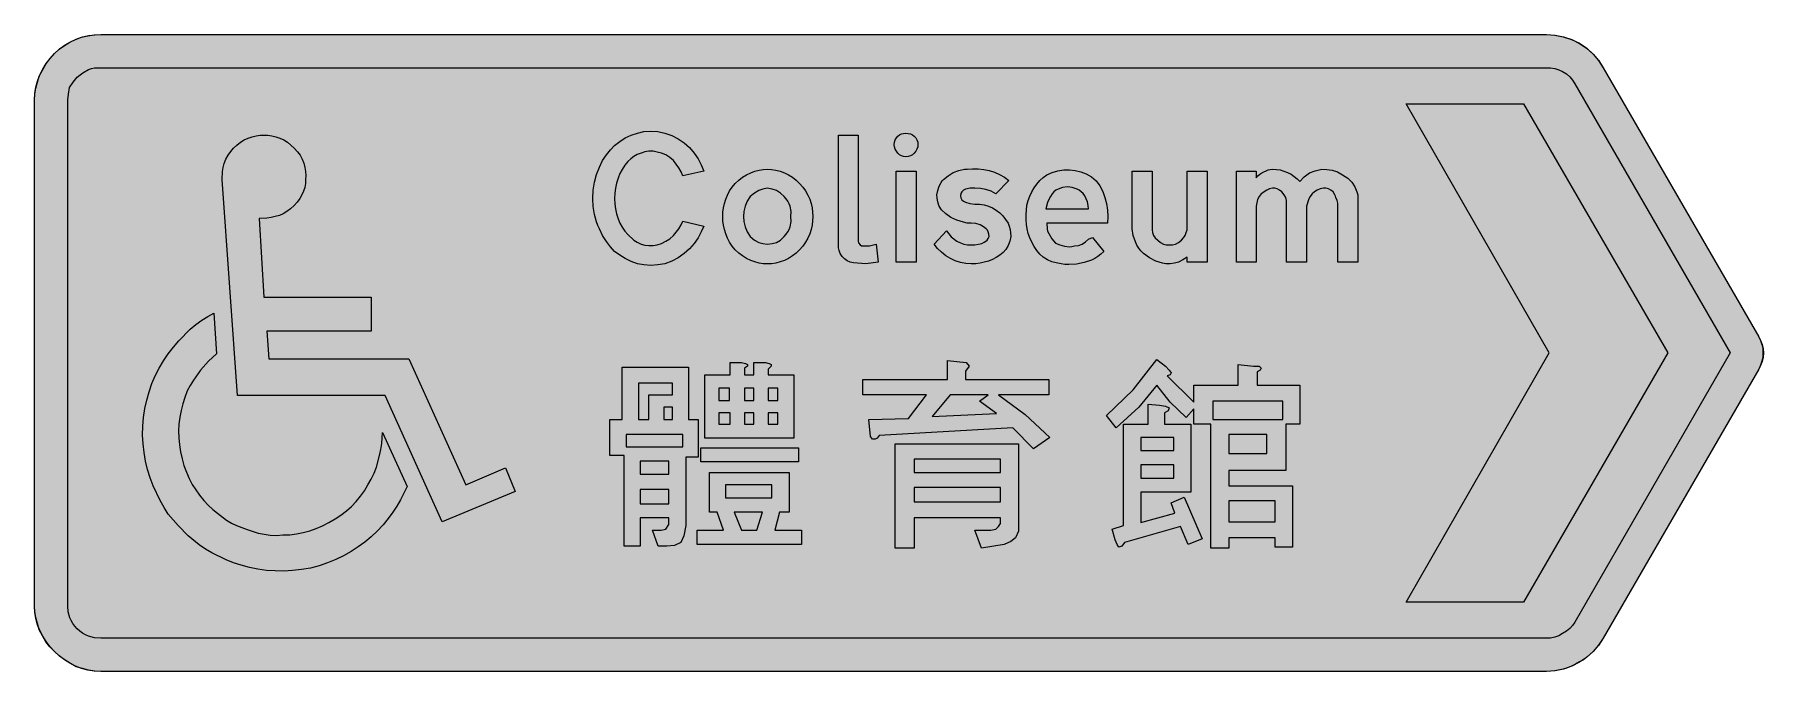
# Model space of a CAD drawing. Header units: metres. Extents: x 10 to 558, y 36 to 238.
import ezdxf

# ---------------------------------------------------------------- set-up
doc = ezdxf.new("R2010")
doc.units = ezdxf.units.M
for name, color, linetype, true_color in [('FILL_BLUE_0000FF', 7, 'Continuous', 0x0000ff), ('FILL_WHITE_FFFFFF', 7, 'Continuous', 0xffffff), ('STROKE_BLUE_0000FF', 7, 'Continuous', 0x0000ff)]:
    doc.layers.add(name, color=color, linetype=linetype, true_color=true_color)

msp = doc.modelspace()

# ---------------------------------------------------------------- hatches: boundary and pattern name
at = {"layer": 'FILL_BLUE_0000FF', "true_color": 0x0000ff}
h = msp.add_hatch(color=7, dxfattribs=at)
h.dxf.hatch_style = 1
h.paths.add_polyline_path([(497.85, 51.6), (497.11, 50.53), (496.24, 49.57), (495.19, 48.73), (493.95, 48), (492.77, 47.26), (491.51, 46.8), (490.2, 46.57), (488.85, 46.5), (31.35, 46.5), (29.33, 46.67), (27.38, 47.21), (26.43, 47.63), (25.53, 48.15), (24.66, 48.77), (23.85, 49.5), (23.12, 50.31), (22.5, 51.17), (21.98, 52.07), (21.56, 52.99), (21.02, 54.86), (20.85, 56.7), (20.85, 216.9), (21.04, 218.74), (21.45, 220.8), (22.54, 222.56), (23.85, 224.1), (24.75, 224.9), (25.65, 225.52), (27.45, 226.5), (28.35, 226.85), (29.29, 227.02), (31.35, 227.1), (488.85, 227.1), (490.2, 227.04), (491.51, 226.84), (492.77, 226.47), (493.95, 225.9), (495.19, 225.12), (496.24, 224.17), (497.11, 223.12), (497.85, 222), (547.05, 136.8), (497.85, 51.6)])
at = {"layer": 'FILL_WHITE_FFFFFF', "true_color": 0xffffff}
h = msp.add_hatch(color=7, dxfattribs=at)
h.dxf.hatch_style = 1
h.paths.add_polyline_path([(488.85, 237.6), (491.55, 237.43), (494.21, 236.92), (496.82, 236.08), (499.35, 234.9), (501.66, 233.26), (503.66, 231.45), (505.38, 229.42), (506.85, 227.1), (556.05, 141.9), (556.66, 140.72), (557.14, 139.46), (557.44, 138.15), (557.55, 136.8), (557.44, 135.45), (557.14, 134.14), (556.66, 132.88), (556.05, 131.7), (506.85, 46.5), (505.38, 44.32), (503.66, 42.3), (501.66, 40.51), (500.55, 39.72), (499.35, 39), (498.1, 38.27), (496.82, 37.65), (495.53, 37.13), (494.21, 36.71), (491.55, 36.17), (488.85, 36), (31.35, 36), (29.37, 36.11), (27.45, 36.41), (25.53, 36.89), (23.55, 37.5), (21.75, 38.46), (19.99, 39.56), (18.28, 40.83), (16.65, 42.3), (15.18, 43.76), (13.91, 45.41), (12.81, 47.24), (11.85, 49.2), (11.24, 51.17), (10.76, 53.06), (10.46, 54.9), (10.35, 56.7), (10.35, 216.9), (10.46, 218.75), (10.76, 220.65), (11.24, 222.55), (11.85, 224.4), (12.81, 226.37), (13.91, 228.22), (15.18, 229.97), (16.65, 231.6), (18.28, 233.06), (19.99, 234.3), (21.75, 235.31), (23.55, 236.1), (25.53, 236.84), (27.45, 237.3), (29.37, 237.53), (31.35, 237.6), (488.85, 237.6)])
h = msp.add_hatch(color=7, dxfattribs=at)
h.dxf.hatch_style = 1
h.paths.add_polyline_path([(527.25, 136.8), (481.65, 57.9), (444.45, 57.9), (489.75, 136.8), (444.45, 215.7), (481.65, 215.7), (527.25, 136.8)])
h = msp.add_hatch(color=7, dxfattribs=at)
h.dxf.hatch_style = 1
h.paths.add_polyline_path([(74.55, 123.3), (69.75, 191.7), (69.83, 194.25), (70, 195.5), (70.35, 196.8), (70.9, 198.14), (71.63, 199.42), (72.46, 200.6), (73.35, 201.6), (74.4, 202.64), (75.53, 203.52), (76.7, 204.25), (77.92, 204.82), (79.17, 205.26), (80.44, 205.57), (81.7, 205.74), (82.95, 205.8), (84.2, 205.74), (85.46, 205.57), (86.73, 205.26), (87.98, 204.82), (89.2, 204.25), (90.38, 203.52), (91.5, 202.64), (92.55, 201.6), (93.58, 200.53), (94.42, 199.38), (95.09, 198.15), (95.59, 196.87), (95.93, 195.57), (96.14, 194.26), (96.2, 192.96), (96.15, 191.7), (96.08, 190.46), (95.86, 189.23), (95.5, 188.02), (94.99, 186.82), (94.32, 185.66), (93.49, 184.53), (92.5, 183.44), (91.35, 182.4), (90.22, 181.56), (89.06, 180.86), (87.85, 180.33), (86.55, 180), (85.2, 179.65), (83.89, 179.47), (81.45, 179.4), (82.95, 154.5), (116.85, 154.5), (116.85, 143.7), (83.85, 143.7), (84.45, 135), (128.85, 135), (146.85, 95.1), (159.45, 100.5), (162.45, 93), (139.35, 83.4), (121.35, 123.3), (74.55, 123.3)])
h = msp.add_hatch(color=7, dxfattribs=at)
h.dxf.hatch_style = 1
h.paths.add_polyline_path([(215, 194.2), (214.27, 195.41), (212.55, 197.7), (211.37, 198.71), (210.11, 199.5), (208.8, 200.06), (207.45, 200.4), (206.1, 200.69), (204.79, 200.7), (203.53, 200.48), (202.35, 200.1), (201.1, 199.59), (200.03, 198.97), (199.06, 198.24), (198.15, 197.4), (197.19, 196.22), (196.35, 194.94), (195.63, 193.57), (195.04, 192.11), (194.57, 190.59), (194.23, 189), (194.02, 187.37), (193.95, 185.7), (194.02, 184.03), (194.23, 182.4), (194.57, 180.83), (195.04, 179.32), (195.63, 177.91), (196.35, 176.59), (197.19, 175.38), (198.15, 174.3), (200.03, 172.57), (201.1, 171.85), (202.35, 171.3), (203.53, 170.96), (204.79, 170.81), (206.1, 170.84), (207.45, 171), (208.8, 171.51), (210.11, 172.16), (211.37, 172.98), (212.55, 174), (213.44, 175), (214.27, 176.14), (215, 177.33), (215.55, 178.5), (222.15, 177), (221.36, 175.16), (220.35, 173.29), (219.11, 171.47), (217.65, 169.8), (215.97, 168.29), (214.09, 166.95), (212.04, 165.83), (209.85, 165), (207.6, 164.66), (205.39, 164.55), (203.23, 164.66), (201.15, 165), (199.18, 165.78), (197.33, 166.72), (195.58, 167.78), (193.95, 168.9), (192.61, 170.36), (191.33, 172.05), (190.15, 173.96), (189.15, 176.1), (188.63, 177.15), (188.19, 178.27), (187.54, 180.67), (187.17, 183.19), (187.05, 185.7), (187.17, 188.34), (187.54, 190.87), (188.19, 193.29), (189.15, 195.6), (190.15, 197.69), (191.33, 199.5), (192.61, 201.08), (193.95, 202.5), (195.58, 203.78), (197.33, 204.9), (199.18, 205.79), (201.15, 206.4), (203.23, 206.91), (205.39, 207.07), (207.6, 206.91), (209.85, 206.4), (212.04, 205.61), (214.09, 204.6), (215.97, 203.36), (217.65, 201.9), (219.11, 200.1), (220.35, 198.26), (221.36, 196.37), (222.15, 194.4), (215.55, 192.9), (215, 194.2)])
h = msp.add_hatch(color=7, dxfattribs=at)
h.dxf.hatch_style = 1
h.paths.add_polyline_path([(264.75, 205.8), (271.05, 205.8), (271.05, 172.2), (271.13, 171.71), (271.65, 171), (272.1, 170.74), (272.55, 170.7), (274.65, 170.7), (276.75, 171.3), (277.35, 165.6), (273.45, 165), (269.55, 165.3), (268.48, 165.59), (267.53, 166.01), (266.68, 166.61), (265.95, 167.4), (265.38, 168.3), (265.01, 169.2), (264.81, 170.1), (264.75, 171), (264.75, 205.8)])
h = msp.add_hatch(color=7, dxfattribs=at)
h.dxf.hatch_style = 1
h.paths.add_polyline_path([(289.87, 202.03), (289.64, 201.3), (289.27, 200.64), (288.79, 200.06), (288.21, 199.58), (287.55, 199.21), (286.82, 198.98), (286.05, 198.9), (285.38, 198.98), (284.73, 199.21), (284.12, 199.58), (283.57, 200.06), (283.11, 200.64), (282.76, 201.3), (282.53, 202.03), (282.45, 202.8), (282.53, 203.56), (282.76, 204.25), (283.11, 204.86), (283.57, 205.39), (284.12, 205.81), (284.73, 206.13), (285.38, 206.33), (286.05, 206.4), (286.82, 206.33), (287.55, 206.13), (288.21, 205.81), (288.79, 205.39), (289.27, 204.86), (289.64, 204.25), (289.87, 203.56), (289.95, 202.8), (289.87, 202.03)])
h = msp.add_hatch(color=7, dxfattribs=at)
h.dxf.hatch_style = 1
h.paths.add_polyline_path([(228.38, 182.74), (228.67, 184.11), (229.09, 185.47), (229.63, 186.81), (230.3, 188.1), (231.11, 189.34), (232.05, 190.5), (233.21, 191.55), (234.45, 192.47), (235.73, 193.24), (237.04, 193.87), (238.36, 194.37), (239.69, 194.72), (240.99, 194.93), (242.25, 195), (243.61, 194.93), (244.98, 194.72), (246.35, 194.37), (247.69, 193.87), (248.99, 193.24), (250.22, 192.47), (251.38, 191.55), (252.45, 190.5), (253.49, 189.34), (254.37, 188.1), (255.1, 186.81), (255.68, 185.47), (256.11, 184.11), (256.42, 182.74), (256.59, 181.36), (256.65, 180), (256.59, 178.64), (256.42, 177.26), (256.11, 175.89), (255.68, 174.52), (255.1, 173.19), (254.37, 171.9), (253.49, 170.66), (252.45, 169.5), (251.38, 168.45), (250.22, 167.53), (248.99, 166.76), (247.69, 166.12), (246.35, 165.63), (244.98, 165.28), (243.61, 165.07), (242.25, 165), (240.99, 165.07), (239.69, 165.28), (238.36, 165.63), (237.04, 166.12), (235.73, 166.76), (234.45, 167.53), (233.21, 168.45), (232.05, 169.5), (231.11, 170.66), (230.3, 171.9), (229.63, 173.19), (229.09, 174.52), (228.67, 175.89), (228.38, 177.26), (228.21, 178.64), (228.15, 180), (228.21, 181.36), (228.38, 182.74)])
h.paths.add_polyline_path([(239.55, 188.21), (238.2, 187.44), (236.85, 186.3), (235.89, 184.85), (235.24, 183.26), (234.87, 181.62), (234.75, 180), (234.87, 178.38), (235.24, 176.74), (235.89, 175.15), (236.85, 173.7), (238.2, 172.57), (239.55, 171.82), (240.9, 171.42), (242.25, 171.3), (243.77, 171.42), (245.17, 171.82), (246.47, 172.57), (247.65, 173.7), (248.27, 174.4), (248.78, 175.15), (249.18, 175.93), (249.49, 176.74), (249.8, 178.38), (249.75, 180), (249.8, 181.62), (249.49, 183.26), (249.18, 184.07), (248.78, 184.85), (248.27, 185.6), (247.65, 186.3), (246.47, 187.44), (245.17, 188.21), (243.77, 188.7), (242.25, 189), (240.9, 188.7), (239.55, 188.21)], flags=16)
h = msp.add_hatch(color=7, dxfattribs=at)
h.dxf.hatch_style = 1
h.paths.add_polyline_path([(283.05, 165.6), (283.05, 194.4), (289.35, 194.4), (289.35, 165.6), (283.05, 165.6)])
h = msp.add_hatch(color=7, dxfattribs=at)
h.dxf.hatch_style = 1
h.paths.add_polyline_path([(306.34, 184.09), (307.95, 183.9), (308.55, 183.9), (308.85, 183.9), (309.45, 183.9), (310.88, 183.69), (312.25, 183.3), (313.54, 182.74), (314.74, 182.02), (315.84, 181.17), (316.83, 180.19), (317.71, 179.09), (318.45, 177.9), (318.84, 176.95), (319.12, 175.91), (319.29, 174.82), (319.35, 173.7), (319.02, 172.19), (318.49, 170.81), (317.79, 169.61), (316.95, 168.6), (315.88, 167.76), (314.73, 167.02), (313.5, 166.41), (312.23, 165.9), (310.92, 165.51), (309.61, 165.22), (308.31, 165.06), (307.05, 165), (306.75, 165), (305.07, 165.11), (303.4, 165.44), (301.78, 165.97), (300.23, 166.69), (298.75, 167.59), (297.38, 168.67), (296.14, 169.91), (295.05, 171.3), (298.95, 175.5), (299.68, 174.48), (300.49, 173.62), (302.25, 172.2), (303.38, 171.63), (304.5, 171.26), (305.63, 171.06), (306.75, 171), (307.95, 171.04), (309.15, 171.3), (310.16, 171.49), (310.95, 171.9), (311.4, 172.18), (311.81, 172.57), (312.17, 173.08), (312.45, 173.7), (312.41, 174.45), (312.15, 175.2), (311.96, 175.65), (311.55, 176.1), (310.72, 176.76), (309.6, 177.34), (308.26, 177.75), (306.75, 177.9), (305.55, 177.94), (304.35, 178.2), (302.22, 178.81), (300.34, 179.7), (298.74, 180.82), (297.45, 182.1), (297.15, 182.4), (296.58, 183.52), (296.21, 184.65), (296.01, 185.77), (295.95, 186.9), (296.24, 188.28), (296.66, 189.64), (297.26, 190.82), (297.63, 191.31), (298.05, 191.7), (299.5, 192.93), (301.13, 193.91), (302.86, 194.61), (304.65, 195), (304.95, 195), (305.25, 195), (305.55, 195), (307.26, 195.14), (309, 195.11), (310.75, 194.92), (312.49, 194.55), (314.18, 194.02), (315.8, 193.31), (317.33, 192.44), (318.75, 191.4), (314.55, 187.2), (313.1, 187.99), (311.48, 188.55), (309.74, 188.89), (307.95, 189), (306.45, 188.96), (304.95, 188.7), (304.34, 188.37), (303.86, 187.87), (303.56, 187.27), (303.45, 186.6), (303.56, 185.93), (303.86, 185.32), (304.34, 184.83), (304.95, 184.5), (306.34, 184.09)])
h = msp.add_hatch(color=7, dxfattribs=at)
h.dxf.hatch_style = 1
h.paths.add_polyline_path([(332.29, 165.71), (330.9, 166.31), (329.55, 167.1), (328.48, 168.1), (327.53, 169.27), (326.68, 170.56), (325.95, 171.9), (325.34, 173.26), (324.87, 174.66), (324.53, 176.08), (324.3, 177.52), (324.19, 179), (324.18, 180.51), (324.45, 183.6), (324.84, 185.05), (325.35, 186.45), (325.97, 187.8), (326.7, 189.07), (327.54, 190.27), (328.5, 191.36), (329.57, 192.34), (330.75, 193.2), (332.48, 193.97), (334.26, 194.5), (336.08, 194.78), (337.91, 194.81), (339.73, 194.61), (341.51, 194.17), (343.22, 193.5), (344.85, 192.6), (346.31, 191.32), (347.51, 189.75), (348.44, 187.96), (349.05, 186), (349.61, 184.1), (349.95, 182.06), (350.06, 179.97), (349.95, 177.9), (330.75, 177.9), (330.83, 176.14), (331, 175.33), (331.35, 174.6), (332.29, 172.99), (333.45, 171.6), (334.85, 171), (336.34, 170.59), (337.88, 170.46), (338.66, 170.53), (339.45, 170.7), (340.74, 170.86), (341.92, 171.3), (342.99, 171.97), (343.95, 172.8), (345.15, 173.4), (348.75, 168.9), (347.85, 168.06), (346.91, 167.32), (345.92, 166.71), (344.85, 166.2), (342.55, 165.42), (340.16, 164.92), (337.72, 164.77), (336.49, 164.83), (335.25, 165), (333.73, 165.29), (332.29, 165.71)])
h.paths.add_polyline_path([(343.85, 183.52), (343.57, 184.61), (342.75, 186.6), (342.25, 187.27), (341.66, 187.87), (341.02, 188.37), (340.35, 188.7), (338.78, 189.21), (337.24, 189.37), (335.75, 189.21), (334.35, 188.7), (333.55, 188.37), (332.93, 187.84), (332.41, 187.14), (331.95, 186.3), (331.38, 185.4), (330.98, 184.46), (330.45, 182.4), (343.95, 182.4), (343.85, 183.52)], flags=16)
h = msp.add_hatch(color=7, dxfattribs=at)
h.dxf.hatch_style = 1
h.paths.add_polyline_path([(368.43, 165.06), (367.38, 165.22), (365.29, 165.86), (363.25, 166.9), (361.35, 168.3), (360.52, 169.13), (359.82, 170.02), (359.24, 170.98), (358.76, 171.97), (358.1, 174.04), (357.75, 176.1), (357.75, 194.4), (364.05, 194.4), (364.05, 175.8), (364.16, 174.9), (364.5, 174.04), (365.06, 173.23), (365.85, 172.5), (366.75, 171.76), (367.65, 171.3), (368.55, 171.07), (369.45, 171), (370.52, 171.07), (371.51, 171.3), (372.45, 171.76), (373.35, 172.5), (373.97, 173.23), (374.48, 174.04), (374.87, 174.9), (375.15, 175.8), (375.15, 194.4), (381.45, 194.4), (381.45, 165.6), (375.15, 165.6), (375.15, 167.1), (373.8, 166.24), (372.45, 165.6), (371.1, 165.19), (369.75, 165), (369.45, 165), (368.43, 165.06)])
h = msp.add_hatch(color=7, dxfattribs=at)
h.dxf.hatch_style = 1
h.paths.add_polyline_path([(397.05, 192.3), (397.55, 192.92), (398.14, 193.42), (398.78, 193.82), (399.45, 194.1), (400.13, 194.49), (400.8, 194.77), (401.47, 194.94), (402.15, 195), (403.39, 194.93), (404.61, 194.73), (405.8, 194.4), (406.95, 193.95), (408.04, 193.39), (409.07, 192.72), (410.01, 191.96), (410.85, 191.1), (412.24, 192.56), (413, 193.25), (413.85, 193.8), (415.69, 194.51), (417.75, 195), (419.37, 194.93), (421.05, 194.66), (422.73, 194.11), (424.35, 193.2), (425.21, 192.71), (425.98, 192.15), (427.28, 190.84), (428.23, 189.36), (428.85, 187.8), (429.15, 186.9), (429.15, 186), (429.15, 165.6), (422.85, 165.6), (422.85, 184.2), (422.66, 185.1), (422.25, 186), (422.15, 186.45), (421.91, 186.9), (421.35, 187.8), (420.63, 188.37), (419.85, 188.74), (419.07, 188.94), (418.35, 189), (417.28, 188.72), (416.33, 188.32), (415.48, 187.82), (414.75, 187.2), (414, 186.25), (413.51, 185.25), (412.95, 183.3), (412.95, 165.6), (406.65, 165.6), (406.65, 184.2), (406.61, 185.1), (406.35, 186), (405.86, 186.9), (405.15, 187.8), (404.43, 188.37), (403.65, 188.74), (402.87, 188.94), (402.15, 189), (401.25, 188.72), (400.35, 188.32), (398.55, 187.2), (397.94, 186.3), (397.46, 185.36), (397.16, 184.37), (397.05, 183.3), (397.05, 165.6), (390.75, 165.6), (390.75, 194.4), (397.05, 194.4), (397.05, 192.3)])
h = msp.add_hatch(color=7, dxfattribs=at)
h.dxf.hatch_style = 1
h.paths.add_polyline_path([(65.4, 134.17), (62.85, 131.4), (60.64, 128.21), (59.6, 126.55), (58.65, 124.8), (57.91, 122.76), (57.26, 120.69), (56.73, 118.6), (56.33, 116.47), (56.06, 114.32), (55.95, 112.14), (56.01, 109.94), (56.25, 107.7), (56.56, 105.47), (57.02, 103.27), (57.64, 101.14), (58.39, 99.07), (59.26, 97.09), (60.26, 95.21), (61.36, 93.44), (62.55, 91.8), (63.9, 90.11), (65.29, 88.61), (66.73, 87.29), (68.25, 86.1), (71.14, 83.92), (72.68, 82.98), (74.25, 82.2), (77.59, 80.89), (81.15, 79.8), (83, 79.41), (84.94, 79.16), (86.93, 79.08), (88.95, 79.2), (91.09, 79.28), (93.22, 79.53), (95.33, 79.94), (97.43, 80.51), (99.49, 81.24), (101.52, 82.11), (103.51, 83.13), (105.45, 84.3), (107.31, 85.49), (109.05, 86.82), (110.67, 88.26), (112.16, 89.81), (113.53, 91.46), (114.77, 93.2), (115.88, 95.02), (116.85, 96.9), (117.82, 98.75), (118.54, 100.65), (119.55, 104.4), (119.94, 106.24), (120.22, 108.11), (120.39, 109.93), (120.45, 111.6), (128.25, 94.5), (126.22, 90.34), (125.04, 88.3), (123.75, 86.4), (122.29, 84.38), (120.64, 82.39), (118.81, 80.45), (116.85, 78.6), (114.87, 76.96), (112.75, 75.41), (110.51, 73.96), (108.15, 72.64), (105.68, 71.44), (103.1, 70.37), (100.42, 69.46), (97.65, 68.7), (94.84, 68.22), (92.03, 67.91), (89.24, 67.77), (86.47, 67.8), (83.73, 68), (81.03, 68.36), (78.36, 68.9), (75.75, 69.6), (73.33, 70.38), (70.99, 71.32), (66.45, 73.5), (64.43, 74.72), (62.48, 76.09), (58.95, 78.9), (55.8, 82.24), (52.65, 85.8), (51.35, 87.88), (50.14, 90.07), (47.85, 94.8), (46.91, 97.32), (46.12, 99.9), (45.48, 102.56), (45, 105.26), (44.69, 108.01), (44.56, 110.79), (44.61, 113.59), (44.85, 116.4), (45.27, 119.18), (45.86, 121.9), (46.61, 124.55), (47.51, 127.12), (48.57, 129.61), (49.79, 132.01), (51.15, 134.31), (52.65, 136.5), (54.28, 138.65), (55.99, 140.62), (59.55, 144.3), (61.4, 145.81), (63.3, 147.19), (65.2, 148.39), (67.05, 149.4), (67.95, 136.5), (65.4, 134.17)])
h = msp.add_hatch(color=7, dxfattribs=at)
h.dxf.hatch_style = 1
h.paths.add_polyline_path([(216.45, 103.8), (216.45, 82.2), (215.85, 78.9), (214.95, 76.8), (212.85, 75.9), (210.45, 75.6), (207.75, 75.6), (205.95, 80.7), (208.65, 80.7), (210.15, 81), (211.05, 82.5), (211.05, 84.6), (202.05, 84.6), (202.05, 75.6), (196.95, 75.6), (196.95, 104.4), (192.45, 104.4), (192.45, 115.8), (196.35, 115.8), (196.35, 132.3), (217.35, 132.3), (217.35, 115.8), (220.35, 115.8), (220.35, 103.8), (216.45, 103.8)])
h.paths.add_polyline_path([(212.25, 119.7), (209.55, 119.7), (209.55, 115.8), (212.25, 115.8), (212.25, 119.7)], flags=16)
h.paths.add_polyline_path([(211.05, 98.4), (211.05, 102.6), (202.05, 102.6), (202.05, 98.4), (211.05, 98.4)], flags=16)
h.paths.add_polyline_path([(202.05, 89.1), (211.05, 89.1), (211.05, 93.6), (202.05, 93.6), (202.05, 89.1)], flags=16)
h.paths.add_polyline_path([(212.25, 127.2), (201.45, 127.2), (201.45, 115.8), (204.75, 115.8), (204.75, 123.6), (212.25, 123.6), (212.25, 127.2)], flags=16)
h.paths.add_polyline_path([(215.55, 111), (197.55, 111), (197.55, 107.1), (215.55, 107.1), (215.55, 111)], flags=16)
h = msp.add_hatch(color=7, dxfattribs=at)
h.dxf.hatch_style = 1
h.paths.add_polyline_path([(238.05, 129.9), (238.05, 133.8), (241.65, 133.8), (242.85, 133.5), (243.45, 133.2), (243.45, 132.6), (242.55, 131.7), (242.55, 129.9), (250.65, 129.9), (250.65, 109.8), (222.45, 109.8), (222.45, 129.9), (230.55, 129.9), (230.55, 133.8), (234.15, 133.8), (235.35, 133.5), (235.95, 133.2), (235.95, 132.6), (235.05, 132), (235.05, 129.9), (238.05, 129.9)])
h.paths.add_polyline_path([(242.55, 117.9), (242.55, 114.3), (245.55, 114.3), (245.55, 117.9), (242.55, 117.9)], flags=16)
h.paths.add_polyline_path([(238.05, 117.9), (235.05, 117.9), (235.05, 114.3), (238.05, 114.3), (238.05, 117.9)], flags=16)
h.paths.add_polyline_path([(245.55, 121.8), (245.55, 125.7), (242.55, 125.7), (242.55, 121.8), (245.55, 121.8)], flags=16)
h.paths.add_polyline_path([(235.05, 121.8), (238.05, 121.8), (238.05, 125.7), (235.05, 125.7), (235.05, 121.8)], flags=16)
h.paths.add_polyline_path([(226.95, 125.7), (226.95, 121.8), (230.25, 121.8), (230.25, 125.7), (226.95, 125.7)], flags=16)
h.paths.add_polyline_path([(230.55, 117.9), (226.95, 117.9), (226.95, 114.3), (230.55, 114.3), (230.55, 117.9)], flags=16)
h = msp.add_hatch(color=7, dxfattribs=at)
h.dxf.hatch_style = 1
h.paths.add_polyline_path([(299.25, 134.4), (305.25, 133.8), (306.15, 132.6), (304.95, 131.1), (304.95, 128.4), (331.35, 128.4), (331.35, 123.6), (315.45, 123.6), (323.85, 117.3), (331.65, 110.1), (326.55, 106.5), (319.95, 113.1), (277.65, 110.7), (277.05, 109.8), (276.45, 109.5), (275.55, 109.5), (274.95, 110.4), (274.35, 115.8), (286.95, 116.1), (292.65, 123.6), (272.55, 123.6), (272.55, 128.4), (299.25, 128.4), (299.25, 134.4)])
h.paths.add_polyline_path([(309.45, 121.5), (312.15, 123.6), (300.15, 123.6), (294.45, 116.7), (314.85, 117.6), (309.45, 121.5)], flags=16)
h = msp.add_hatch(color=7, dxfattribs=at)
h.dxf.hatch_style = 1
h.paths.add_polyline_path([(368.85, 129.6), (377.25, 121.2), (377.25, 126.6), (391.35, 126.6), (391.35, 133.2), (396.15, 132.6), (397.95, 132.6), (398.55, 132), (398.25, 131.4), (397.35, 130.8), (397.35, 126.6), (410.85, 126.6), (410.85, 114.3), (406.35, 114.3), (406.35, 99.6), (388.35, 99.6), (388.35, 94.8), (408.45, 94.8), (408.45, 75.3), (403.05, 75.3), (403.05, 78.3), (388.35, 78.3), (388.35, 75), (382.65, 75), (382.65, 114.3), (377.25, 114.3), (377.25, 119.1), (374.85, 116.4), (369.75, 121.2), (365.55, 126.6), (359.85, 119.7), (352.65, 113.1), (349.65, 117), (358.05, 125.1), (365.55, 134.7), (368.25, 132.6), (369.45, 131.4), (370.05, 130.5), (369.75, 129.9), (368.85, 129.6)])
h.paths.add_polyline_path([(388.35, 111), (388.35, 105), (400.35, 105), (400.35, 111), (388.35, 111)], flags=16)
h.paths.add_polyline_path([(388.35, 90), (388.35, 83.4), (403.05, 83.4), (403.05, 90), (388.35, 90)], flags=16)
h.paths.add_polyline_path([(405.45, 121.5), (383.25, 121.5), (383.25, 115.8), (405.45, 115.8), (405.45, 121.5)], flags=16)
h = msp.add_hatch(color=7, dxfattribs=at)
h.dxf.hatch_style = 1
h.paths.add_polyline_path([(354.45, 75.6), (353.55, 75.3), (352.95, 76.2), (352.35, 77.7), (351.45, 81), (355.05, 82.2), (355.05, 114.3), (362.85, 114.3), (362.85, 120.6), (366.45, 120.3), (368.25, 120), (369.45, 119.4), (369.15, 118.5), (367.95, 117.9), (367.95, 114.3), (376.35, 114.3), (376.35, 92.7), (360.45, 92.7), (360.45, 83.1), (371.25, 86.1), (370.05, 89.4), (374.25, 91.2), (379.95, 78), (375.45, 76.2), (373.05, 81.9), (355.35, 76.8), (354.45, 75.6)])
h.paths.add_polyline_path([(360.45, 110.1), (360.45, 105.9), (370.95, 105.9), (370.95, 110.1), (360.45, 110.1)], flags=16)
h.paths.add_polyline_path([(370.95, 101.4), (360.45, 101.4), (360.45, 97.2), (370.95, 97.2), (370.95, 101.4)], flags=16)
h = msp.add_hatch(color=7, dxfattribs=at)
h.dxf.hatch_style = 1
h.paths.add_polyline_path([(252.15, 106.8), (252.15, 102.3), (221.25, 102.3), (221.25, 106.8), (252.15, 106.8)])
h = msp.add_hatch(color=7, dxfattribs=at)
h.dxf.hatch_style = 1
h.paths.add_polyline_path([(321.75, 80.4), (320.85, 78.3), (319.35, 77.1), (317.25, 76.2), (310.05, 75), (307.95, 80.7), (313.05, 80.7), (314.55, 81), (315.45, 81.9), (316.05, 82.8), (316.05, 84.6), (288.75, 84.6), (288.75, 75), (282.75, 75), (282.75, 108), (321.75, 108), (321.75, 83.1), (321.75, 80.4)])
h.paths.add_polyline_path([(288.75, 103.2), (288.75, 99), (316.05, 99), (316.05, 103.2), (288.75, 103.2)], flags=16)
h.paths.add_polyline_path([(316.05, 94.2), (288.75, 94.2), (288.75, 89.7), (316.05, 89.7), (316.05, 94.2)], flags=16)
h = msp.add_hatch(color=7, dxfattribs=at)
h.dxf.hatch_style = 1
h.paths.add_polyline_path([(249.15, 86.4), (246.15, 86.4), (244.65, 80.7), (253.05, 80.7), (253.05, 76.2), (220.05, 76.2), (220.05, 80.7), (228.45, 80.7), (226.35, 86.4), (223.95, 86.4), (223.95, 99), (249.15, 99), (249.15, 86.4)])
h.paths.add_polyline_path([(231.75, 86.4), (234.15, 80.7), (238.95, 80.7), (240.75, 86.4), (231.75, 86.4)], flags=16)
h.paths.add_polyline_path([(243.75, 95.1), (229.05, 95.1), (229.05, 90.9), (243.75, 90.9), (243.75, 95.1)], flags=16)

# ---------------------------------------------------------------- linework, layer by layer
at = {"layer": 'FILL_BLUE_0000FF', "lineweight": 0, "true_color": 0x0000ff}
msp.add_lwpolyline([(497.85, 51.6), (497.11, 50.53), (496.24, 49.57), (495.19, 48.73), (493.95, 48), (492.77, 47.26), (491.51, 46.8), (490.2, 46.57), (488.85, 46.5), (31.35, 46.5), (29.33, 46.67), (27.38, 47.21), (26.43, 47.63), (25.53, 48.15), (24.66, 48.77), (23.85, 49.5), (23.12, 50.31), (22.5, 51.17), (21.98, 52.07), (21.56, 52.99), (21.02, 54.86), (20.85, 56.7), (20.85, 216.9), (21.04, 218.74), (21.45, 220.8), (22.54, 222.56), (23.85, 224.1), (24.75, 224.9), (25.65, 225.52), (27.45, 226.5), (28.35, 226.85), (29.29, 227.02), (31.35, 227.1), (488.85, 227.1), (490.2, 227.04), (491.51, 226.84), (492.77, 226.47), (493.95, 225.9), (495.19, 225.12), (496.24, 224.17), (497.11, 223.12), (497.85, 222), (547.05, 136.8)], close=True, dxfattribs=at)
at = {"layer": 'FILL_WHITE_FFFFFF', "lineweight": 0, "true_color": 0xffffff}
for points in [[(488.85, 237.6), (491.55, 237.43), (494.21, 236.92), (496.82, 236.08), (499.35, 234.9), (501.66, 233.26), (503.66, 231.45), (505.38, 229.42), (506.85, 227.1), (556.05, 141.9), (556.66, 140.72), (557.14, 139.46), (557.44, 138.15), (557.55, 136.8), (557.44, 135.45), (557.14, 134.14), (556.66, 132.88), (556.05, 131.7), (506.85, 46.5), (505.38, 44.32), (503.66, 42.3), (501.66, 40.51), (500.55, 39.72), (499.35, 39), (498.1, 38.27), (496.82, 37.65), (495.53, 37.13), (494.21, 36.71), (491.55, 36.17), (488.85, 36), (31.35, 36), (29.37, 36.11), (27.45, 36.41), (25.53, 36.89), (23.55, 37.5), (21.75, 38.46), (19.99, 39.56), (18.28, 40.83), (16.65, 42.3), (15.18, 43.76), (13.91, 45.41), (12.81, 47.24), (11.85, 49.2), (11.24, 51.17), (10.76, 53.06), (10.46, 54.9), (10.35, 56.7), (10.35, 216.9), (10.46, 218.75), (10.76, 220.65), (11.24, 222.55), (11.85, 224.4), (12.81, 226.37), (13.91, 228.22), (15.18, 229.97), (16.65, 231.6), (18.28, 233.06), (19.99, 234.3), (21.75, 235.31), (23.55, 236.1), (25.53, 236.84), (27.45, 237.3), (29.37, 237.53), (31.35, 237.6)], [(74.55, 123.3), (69.75, 191.7), (69.83, 194.25), (70, 195.5), (70.35, 196.8), (70.9, 198.14), (71.63, 199.42), (72.46, 200.6), (73.35, 201.6), (74.4, 202.64), (75.53, 203.52), (76.7, 204.25), (77.92, 204.82), (79.17, 205.26), (80.44, 205.57), (81.7, 205.74), (82.95, 205.8), (84.2, 205.74), (85.46, 205.57), (86.73, 205.26), (87.98, 204.82), (89.2, 204.25), (90.38, 203.52), (91.5, 202.64), (92.55, 201.6), (93.58, 200.53), (94.42, 199.38), (95.09, 198.15), (95.59, 196.87), (95.93, 195.57), (96.14, 194.26), (96.2, 192.96), (96.15, 191.7), (96.08, 190.46), (95.86, 189.23), (95.5, 188.02), (94.99, 186.82), (94.32, 185.66), (93.49, 184.53), (92.5, 183.44), (91.35, 182.4), (90.22, 181.56), (89.06, 180.86), (87.85, 180.33), (86.55, 180), (85.2, 179.65), (83.89, 179.47), (81.45, 179.4), (82.95, 154.5), (116.85, 154.5), (116.85, 143.7), (83.85, 143.7), (84.45, 135), (128.85, 135), (146.85, 95.1), (159.45, 100.5), (162.45, 93), (139.35, 83.4), (121.35, 123.3)], [(215, 194.2), (214.27, 195.41), (212.55, 197.7), (211.37, 198.71), (210.11, 199.5), (208.8, 200.06), (207.45, 200.4), (206.1, 200.69), (204.79, 200.7), (203.53, 200.48), (202.35, 200.1), (201.1, 199.59), (200.03, 198.97), (199.06, 198.24), (198.15, 197.4), (197.19, 196.22), (196.35, 194.94), (195.63, 193.57), (195.04, 192.11), (194.57, 190.59), (194.23, 189), (194.02, 187.37), (193.95, 185.7), (194.02, 184.03), (194.23, 182.4), (194.57, 180.83), (195.04, 179.32), (195.63, 177.91), (196.35, 176.59), (197.19, 175.38), (198.15, 174.3), (200.03, 172.57), (201.1, 171.85), (202.35, 171.3), (203.53, 170.96), (204.79, 170.81), (206.1, 170.84), (207.45, 171), (208.8, 171.51), (210.11, 172.16), (211.37, 172.98), (212.55, 174), (213.44, 175), (214.27, 176.14), (215, 177.33), (215.55, 178.5), (222.15, 177), (221.36, 175.16), (220.35, 173.29), (219.11, 171.47), (217.65, 169.8), (215.97, 168.29), (214.09, 166.95), (212.04, 165.83), (209.85, 165), (207.6, 164.66), (205.39, 164.55), (203.23, 164.66), (201.15, 165), (199.18, 165.78), (197.33, 166.72), (195.58, 167.78), (193.95, 168.9), (192.61, 170.36), (191.33, 172.05), (190.15, 173.96), (189.15, 176.1), (188.63, 177.15), (188.19, 178.27), (187.54, 180.67), (187.17, 183.19), (187.05, 185.7), (187.17, 188.34), (187.54, 190.87), (188.19, 193.29), (189.15, 195.6), (190.15, 197.69), (191.33, 199.5), (192.61, 201.08), (193.95, 202.5), (195.58, 203.78), (197.33, 204.9), (199.18, 205.79), (201.15, 206.4), (203.23, 206.91), (205.39, 207.07), (207.6, 206.91), (209.85, 206.4), (212.04, 205.61), (214.09, 204.6), (215.97, 203.36), (217.65, 201.9), (219.11, 200.1), (220.35, 198.26), (221.36, 196.37), (222.15, 194.4), (215.55, 192.9)], [(264.75, 205.8), (271.05, 205.8), (271.05, 172.2), (271.13, 171.71), (271.65, 171), (272.1, 170.74), (272.55, 170.7), (274.65, 170.7), (276.75, 171.3), (277.35, 165.6), (273.45, 165), (269.55, 165.3), (268.48, 165.59), (267.53, 166.01), (266.68, 166.61), (265.95, 167.4), (265.38, 168.3), (265.01, 169.2), (264.81, 170.1), (264.75, 171)], [(289.87, 202.03), (289.64, 201.3), (289.27, 200.64), (288.79, 200.06), (288.21, 199.58), (287.55, 199.21), (286.82, 198.98), (286.05, 198.9), (285.38, 198.98), (284.73, 199.21), (284.12, 199.58), (283.57, 200.06), (283.11, 200.64), (282.76, 201.3), (282.53, 202.03), (282.45, 202.8), (282.53, 203.56), (282.76, 204.25), (283.11, 204.86), (283.57, 205.39), (284.12, 205.81), (284.73, 206.13), (285.38, 206.33), (286.05, 206.4), (286.82, 206.33), (287.55, 206.13), (288.21, 205.81), (288.79, 205.39), (289.27, 204.86), (289.64, 204.25), (289.87, 203.56), (289.95, 202.8)], [(228.38, 182.74), (228.67, 184.11), (229.09, 185.47), (229.63, 186.81), (230.3, 188.1), (231.11, 189.34), (232.05, 190.5), (233.21, 191.55), (234.45, 192.47), (235.73, 193.24), (237.04, 193.87), (238.36, 194.37), (239.69, 194.72), (240.99, 194.93), (242.25, 195), (243.61, 194.93), (244.98, 194.72), (246.35, 194.37), (247.69, 193.87), (248.99, 193.24), (250.22, 192.47), (251.38, 191.55), (252.45, 190.5), (253.49, 189.34), (254.37, 188.1), (255.1, 186.81), (255.68, 185.47), (256.11, 184.11), (256.42, 182.74), (256.59, 181.36), (256.65, 180), (256.59, 178.64), (256.42, 177.26), (256.11, 175.89), (255.68, 174.52), (255.1, 173.19), (254.37, 171.9), (253.49, 170.66), (252.45, 169.5), (251.38, 168.45), (250.22, 167.53), (248.99, 166.76), (247.69, 166.12), (246.35, 165.63), (244.98, 165.28), (243.61, 165.07), (242.25, 165), (240.99, 165.07), (239.69, 165.28), (238.36, 165.63), (237.04, 166.12), (235.73, 166.76), (234.45, 167.53), (233.21, 168.45), (232.05, 169.5), (231.11, 170.66), (230.3, 171.9), (229.63, 173.19), (229.09, 174.52), (228.67, 175.89), (228.38, 177.26), (228.21, 178.64), (228.15, 180), (228.21, 181.36)], [(283.05, 165.6), (283.05, 194.4), (289.35, 194.4), (289.35, 165.6)], [(306.34, 184.09), (307.95, 183.9), (308.55, 183.9), (308.85, 183.9), (309.45, 183.9), (310.88, 183.69), (312.25, 183.3), (313.54, 182.74), (314.74, 182.02), (315.84, 181.17), (316.83, 180.19), (317.71, 179.09), (318.45, 177.9), (318.84, 176.95), (319.12, 175.91), (319.29, 174.82), (319.35, 173.7), (319.02, 172.19), (318.49, 170.81), (317.79, 169.61), (316.95, 168.6), (315.88, 167.76), (314.73, 167.02), (313.5, 166.41), (312.23, 165.9), (310.92, 165.51), (309.61, 165.22), (308.31, 165.06), (307.05, 165), (306.75, 165), (305.07, 165.11), (303.4, 165.44), (301.78, 165.97), (300.23, 166.69), (298.75, 167.59), (297.38, 168.67), (296.14, 169.91), (295.05, 171.3), (298.95, 175.5), (299.68, 174.48), (300.49, 173.62), (302.25, 172.2), (303.38, 171.63), (304.5, 171.26), (305.63, 171.06), (306.75, 171), (307.95, 171.04), (309.15, 171.3), (310.16, 171.49), (310.95, 171.9), (311.4, 172.18), (311.81, 172.57), (312.17, 173.08), (312.45, 173.7), (312.41, 174.45), (312.15, 175.2), (311.96, 175.65), (311.55, 176.1), (310.72, 176.76), (309.6, 177.34), (308.26, 177.75), (306.75, 177.9), (305.55, 177.94), (304.35, 178.2), (302.22, 178.81), (300.34, 179.7), (298.74, 180.82), (297.45, 182.1), (297.15, 182.4), (296.58, 183.52), (296.21, 184.65), (296.01, 185.77), (295.95, 186.9), (296.24, 188.28), (296.66, 189.64), (297.26, 190.82), (297.63, 191.31), (298.05, 191.7), (299.5, 192.93), (301.13, 193.91), (302.86, 194.61), (304.65, 195), (304.95, 195), (305.25, 195), (305.55, 195), (307.26, 195.14), (309, 195.11), (310.75, 194.92), (312.49, 194.55), (314.18, 194.02), (315.8, 193.31), (317.33, 192.44), (318.75, 191.4), (314.55, 187.2), (313.1, 187.99), (311.48, 188.55), (309.74, 188.89), (307.95, 189), (306.45, 188.96), (304.95, 188.7), (304.34, 188.37), (303.86, 187.87), (303.56, 187.27), (303.45, 186.6), (303.56, 185.93), (303.86, 185.32), (304.34, 184.83), (304.95, 184.5)], [(332.29, 165.71), (330.9, 166.31), (329.55, 167.1), (328.48, 168.1), (327.53, 169.27), (326.68, 170.56), (325.95, 171.9), (325.34, 173.26), (324.87, 174.66), (324.53, 176.08), (324.3, 177.52), (324.19, 179), (324.18, 180.51), (324.45, 183.6), (324.84, 185.05), (325.35, 186.45), (325.97, 187.8), (326.7, 189.07), (327.54, 190.27), (328.5, 191.36), (329.57, 192.34), (330.75, 193.2), (332.48, 193.97), (334.26, 194.5), (336.08, 194.78), (337.91, 194.81), (339.73, 194.61), (341.51, 194.17), (343.22, 193.5), (344.85, 192.6), (346.31, 191.32), (347.51, 189.75), (348.44, 187.96), (349.05, 186), (349.61, 184.1), (349.95, 182.06), (350.06, 179.97), (349.95, 177.9), (330.75, 177.9), (330.83, 176.14), (331, 175.33), (331.35, 174.6), (332.29, 172.99), (333.45, 171.6), (334.85, 171), (336.34, 170.59), (337.88, 170.46), (338.66, 170.53), (339.45, 170.7), (340.74, 170.86), (341.92, 171.3), (342.99, 171.97), (343.95, 172.8), (345.15, 173.4), (348.75, 168.9), (347.85, 168.06), (346.91, 167.32), (345.92, 166.71), (344.85, 166.2), (342.55, 165.42), (340.16, 164.92), (337.72, 164.77), (336.49, 164.83), (335.25, 165), (333.73, 165.29)], [(368.43, 165.06), (367.38, 165.22), (365.29, 165.86), (363.25, 166.9), (361.35, 168.3), (360.52, 169.13), (359.82, 170.02), (359.24, 170.98), (358.76, 171.97), (358.1, 174.04), (357.75, 176.1), (357.75, 194.4), (364.05, 194.4), (364.05, 175.8), (364.16, 174.9), (364.5, 174.04), (365.06, 173.23), (365.85, 172.5), (366.75, 171.76), (367.65, 171.3), (368.55, 171.07), (369.45, 171), (370.52, 171.07), (371.51, 171.3), (372.45, 171.76), (373.35, 172.5), (373.97, 173.23), (374.48, 174.04), (374.87, 174.9), (375.15, 175.8), (375.15, 194.4), (381.45, 194.4), (381.45, 165.6), (375.15, 165.6), (375.15, 167.1), (373.8, 166.24), (372.45, 165.6), (371.1, 165.19), (369.75, 165), (369.45, 165)], [(397.05, 192.3), (397.55, 192.92), (398.14, 193.42), (398.78, 193.82), (399.45, 194.1), (400.13, 194.49), (400.8, 194.77), (401.47, 194.94), (402.15, 195), (403.39, 194.93), (404.61, 194.73), (405.8, 194.4), (406.95, 193.95), (408.04, 193.39), (409.07, 192.72), (410.01, 191.96), (410.85, 191.1), (412.24, 192.56), (413, 193.25), (413.85, 193.8), (415.69, 194.51), (417.75, 195), (419.37, 194.93), (421.05, 194.66), (422.73, 194.11), (424.35, 193.2), (425.21, 192.71), (425.98, 192.15), (427.28, 190.84), (428.23, 189.36), (428.85, 187.8), (429.15, 186.9), (429.15, 186), (429.15, 165.6), (422.85, 165.6), (422.85, 184.2), (422.66, 185.1), (422.25, 186), (422.15, 186.45), (421.91, 186.9), (421.35, 187.8), (420.63, 188.37), (419.85, 188.74), (419.07, 188.94), (418.35, 189), (417.28, 188.72), (416.33, 188.32), (415.48, 187.82), (414.75, 187.2), (414, 186.25), (413.51, 185.25), (412.95, 183.3), (412.95, 165.6), (406.65, 165.6), (406.65, 184.2), (406.61, 185.1), (406.35, 186), (405.86, 186.9), (405.15, 187.8), (404.43, 188.37), (403.65, 188.74), (402.87, 188.94), (402.15, 189), (401.25, 188.72), (400.35, 188.32), (398.55, 187.2), (397.94, 186.3), (397.46, 185.36), (397.16, 184.37), (397.05, 183.3), (397.05, 165.6), (390.75, 165.6), (390.75, 194.4), (397.05, 194.4)], [(239.55, 188.21), (238.2, 187.44), (236.85, 186.3), (235.89, 184.85), (235.24, 183.26), (234.87, 181.62), (234.75, 180), (234.87, 178.38), (235.24, 176.74), (235.89, 175.15), (236.85, 173.7), (238.2, 172.57), (239.55, 171.82), (240.9, 171.42), (242.25, 171.3), (243.77, 171.42), (245.17, 171.82), (246.47, 172.57), (247.65, 173.7), (248.27, 174.4), (248.78, 175.15), (249.18, 175.93), (249.49, 176.74), (249.8, 178.38), (249.75, 180), (249.8, 181.62), (249.49, 183.26), (249.18, 184.07), (248.78, 184.85), (248.27, 185.6), (247.65, 186.3), (246.47, 187.44), (245.17, 188.21), (243.77, 188.7), (242.25, 189), (240.9, 188.7)], [(343.85, 183.52), (343.57, 184.61), (342.75, 186.6), (342.25, 187.27), (341.66, 187.87), (341.02, 188.37), (340.35, 188.7), (338.78, 189.21), (337.24, 189.37), (335.75, 189.21), (334.35, 188.7), (333.55, 188.37), (332.93, 187.84), (332.41, 187.14), (331.95, 186.3), (331.38, 185.4), (330.98, 184.46), (330.45, 182.4), (343.95, 182.4)], [(65.4, 134.17), (62.85, 131.4), (60.64, 128.21), (59.6, 126.55), (58.65, 124.8), (57.91, 122.76), (57.26, 120.69), (56.73, 118.6), (56.33, 116.47), (56.06, 114.32), (55.95, 112.14), (56.01, 109.94), (56.25, 107.7), (56.56, 105.47), (57.02, 103.27), (57.64, 101.14), (58.39, 99.07), (59.26, 97.09), (60.26, 95.21), (61.36, 93.44), (62.55, 91.8), (63.9, 90.11), (65.29, 88.61), (66.73, 87.29), (68.25, 86.1), (71.14, 83.92), (72.68, 82.98), (74.25, 82.2), (77.59, 80.89), (81.15, 79.8), (83, 79.41), (84.94, 79.16), (86.93, 79.08), (88.95, 79.2), (91.09, 79.28), (93.22, 79.53), (95.33, 79.94), (97.43, 80.51), (99.49, 81.24), (101.52, 82.11), (103.51, 83.13), (105.45, 84.3), (107.31, 85.49), (109.05, 86.82), (110.67, 88.26), (112.16, 89.81), (113.53, 91.46), (114.77, 93.2), (115.88, 95.02), (116.85, 96.9), (117.82, 98.75), (118.54, 100.65), (119.55, 104.4), (119.94, 106.24), (120.22, 108.11), (120.39, 109.93), (120.45, 111.6), (128.25, 94.5), (126.22, 90.34), (125.04, 88.3), (123.75, 86.4), (122.29, 84.38), (120.64, 82.39), (118.81, 80.45), (116.85, 78.6), (114.87, 76.96), (112.75, 75.41), (110.51, 73.96), (108.15, 72.64), (105.68, 71.44), (103.1, 70.37), (100.42, 69.46), (97.65, 68.7), (94.84, 68.22), (92.03, 67.91), (89.24, 67.77), (86.47, 67.8), (83.73, 68), (81.03, 68.36), (78.36, 68.9), (75.75, 69.6), (73.33, 70.38), (70.99, 71.32), (66.45, 73.5), (64.43, 74.72), (62.48, 76.09), (58.95, 78.9), (55.8, 82.24), (52.65, 85.8), (51.35, 87.88), (50.14, 90.07), (47.85, 94.8), (46.91, 97.32), (46.12, 99.9), (45.48, 102.56), (45, 105.26), (44.69, 108.01), (44.56, 110.79), (44.61, 113.59), (44.85, 116.4), (45.27, 119.18), (45.86, 121.9), (46.61, 124.55), (47.51, 127.12), (48.57, 129.61), (49.79, 132.01), (51.15, 134.31), (52.65, 136.5), (54.28, 138.65), (55.99, 140.62), (59.55, 144.3), (61.4, 145.81), (63.3, 147.19), (65.2, 148.39), (67.05, 149.4), (67.95, 136.5)], [(216.45, 103.8), (216.45, 82.2), (215.85, 78.9), (214.95, 76.8), (212.85, 75.9), (210.45, 75.6), (207.75, 75.6), (205.95, 80.7), (208.65, 80.7), (210.15, 81), (211.05, 82.5), (211.05, 84.6), (202.05, 84.6), (202.05, 75.6), (196.95, 75.6), (196.95, 104.4), (192.45, 104.4), (192.45, 115.8), (196.35, 115.8), (196.35, 132.3), (217.35, 132.3), (217.35, 115.8), (220.35, 115.8), (220.35, 103.8)], [(238.05, 129.9), (238.05, 133.8), (241.65, 133.8), (242.85, 133.5), (243.45, 133.2), (243.45, 132.6), (242.55, 131.7), (242.55, 129.9), (250.65, 129.9), (250.65, 109.8), (222.45, 109.8), (222.45, 129.9), (230.55, 129.9), (230.55, 133.8), (234.15, 133.8), (235.35, 133.5), (235.95, 133.2), (235.95, 132.6), (235.05, 132), (235.05, 129.9)], [(299.25, 134.4), (305.25, 133.8), (306.15, 132.6), (304.95, 131.1), (304.95, 128.4), (331.35, 128.4), (331.35, 123.6), (315.45, 123.6), (323.85, 117.3), (331.65, 110.1), (326.55, 106.5), (319.95, 113.1), (277.65, 110.7), (277.05, 109.8), (276.45, 109.5), (275.55, 109.5), (274.95, 110.4), (274.35, 115.8), (286.95, 116.1), (292.65, 123.6), (272.55, 123.6), (272.55, 128.4), (299.25, 128.4)], [(368.85, 129.6), (377.25, 121.2), (377.25, 126.6), (391.35, 126.6), (391.35, 133.2), (396.15, 132.6), (397.95, 132.6), (398.55, 132), (398.25, 131.4), (397.35, 130.8), (397.35, 126.6), (410.85, 126.6), (410.85, 114.3), (406.35, 114.3), (406.35, 99.6), (388.35, 99.6), (388.35, 94.8), (408.45, 94.8), (408.45, 75.3), (403.05, 75.3), (403.05, 78.3), (388.35, 78.3), (388.35, 75), (382.65, 75), (382.65, 114.3), (377.25, 114.3), (377.25, 119.1), (374.85, 116.4), (369.75, 121.2), (365.55, 126.6), (359.85, 119.7), (352.65, 113.1), (349.65, 117), (358.05, 125.1), (365.55, 134.7), (368.25, 132.6), (369.45, 131.4), (370.05, 130.5), (369.75, 129.9)], [(212.25, 127.2), (201.45, 127.2), (201.45, 115.8), (204.75, 115.8), (204.75, 123.6), (212.25, 123.6)], [(226.95, 125.7), (226.95, 121.8), (230.25, 121.8), (230.25, 125.7)], [(235.05, 121.8), (238.05, 121.8), (238.05, 125.7), (235.05, 125.7)], [(245.55, 121.8), (245.55, 125.7), (242.55, 125.7), (242.55, 121.8)], [(309.45, 121.5), (312.15, 123.6), (300.15, 123.6), (294.45, 116.7), (314.85, 117.6)], [(354.45, 75.6), (353.55, 75.3), (352.95, 76.2), (352.35, 77.7), (351.45, 81), (355.05, 82.2), (355.05, 114.3), (362.85, 114.3), (362.85, 120.6), (366.45, 120.3), (368.25, 120), (369.45, 119.4), (369.15, 118.5), (367.95, 117.9), (367.95, 114.3), (376.35, 114.3), (376.35, 92.7), (360.45, 92.7), (360.45, 83.1), (371.25, 86.1), (370.05, 89.4), (374.25, 91.2), (379.95, 78), (375.45, 76.2), (373.05, 81.9), (355.35, 76.8)], [(405.45, 121.5), (383.25, 121.5), (383.25, 115.8), (405.45, 115.8)], [(212.25, 119.7), (209.55, 119.7), (209.55, 115.8), (212.25, 115.8)], [(230.55, 117.9), (226.95, 117.9), (226.95, 114.3), (230.55, 114.3)], [(238.05, 117.9), (235.05, 117.9), (235.05, 114.3), (238.05, 114.3)], [(242.55, 117.9), (242.55, 114.3), (245.55, 114.3), (245.55, 117.9)], [(215.55, 111), (197.55, 111), (197.55, 107.1), (215.55, 107.1)], [(360.45, 110.1), (360.45, 105.9), (370.95, 105.9), (370.95, 110.1)], [(388.35, 111), (388.35, 105), (400.35, 105), (400.35, 111)], [(252.15, 106.8), (252.15, 102.3), (221.25, 102.3), (221.25, 106.8)], [(321.75, 80.4), (320.85, 78.3), (319.35, 77.1), (317.25, 76.2), (310.05, 75), (307.95, 80.7), (313.05, 80.7), (314.55, 81), (315.45, 81.9), (316.05, 82.8), (316.05, 84.6), (288.75, 84.6), (288.75, 75), (282.75, 75), (282.75, 108), (321.75, 108), (321.75, 83.1)], [(211.05, 98.4), (211.05, 102.6), (202.05, 102.6), (202.05, 98.4)], [(249.15, 86.4), (246.15, 86.4), (244.65, 80.7), (253.05, 80.7), (253.05, 76.2), (220.05, 76.2), (220.05, 80.7), (228.45, 80.7), (226.35, 86.4), (223.95, 86.4), (223.95, 99), (249.15, 99)], [(288.75, 103.2), (288.75, 99), (316.05, 99), (316.05, 103.2)], [(370.95, 101.4), (360.45, 101.4), (360.45, 97.2), (370.95, 97.2)], [(202.05, 89.1), (211.05, 89.1), (211.05, 93.6), (202.05, 93.6)], [(243.75, 95.1), (229.05, 95.1), (229.05, 90.9), (243.75, 90.9)], [(316.05, 94.2), (288.75, 94.2), (288.75, 89.7), (316.05, 89.7)], [(388.35, 90), (388.35, 83.4), (403.05, 83.4), (403.05, 90)], [(231.75, 86.4), (234.15, 80.7), (238.95, 80.7), (240.75, 86.4)]]:
    msp.add_lwpolyline(points, close=True, dxfattribs=at)
at = {"layer": 'FILL_WHITE_FFFFFF', "lineweight": 0, "true_color": 0x0000ff}
msp.add_lwpolyline([(527.25, 136.8), (481.65, 57.9), (444.45, 57.9), (489.75, 136.8), (444.45, 215.7), (481.65, 215.7)], close=True, dxfattribs=at)
at = {"layer": 'STROKE_BLUE_0000FF', "lineweight": 0, "true_color": 0x0000ff}
msp.add_lwpolyline([(31.35, 237.6), (488.85, 237.6), (491.6291, 237.4195), (494.3203, 236.8875), (496.892, 236.018), (499.3125, 234.825), (501.5502, 233.3227), (503.5734, 231.525), (505.3506, 229.4461), (506.85, 227.1), (556.05, 141.9), (556.6406, 140.7357), (557.0625, 139.5047), (557.3156, 138.2244), (557.4, 136.9125), (557.3156, 135.5865), (557.0625, 134.2641), (556.6406, 132.9627), (556.05, 131.7), (506.85, 46.5), (505.3506, 44.24), (503.5734, 42.2016), (501.5502, 40.4092), (499.3125, 38.8875), (496.892, 37.6611), (494.3203, 36.7547), (491.6291, 36.1928), (488.85, 36), (31.35, 36), (29.2418, 36.1107), (27.1969, 36.4359), (25.2223, 36.965), (23.325, 37.6875), (21.5121, 38.5928), (19.7906, 39.6703), (18.1676, 40.9096), (16.65, 42.3), (15.2596, 43.817), (14.0203, 45.4359), (12.9428, 47.1463), (12.0375, 48.9375), (11.315, 50.799), (10.7859, 52.7203), (10.4607, 54.6908), (10.35, 56.7), (10.35, 216.9), (10.4607, 218.9221), (10.7859, 220.9266), (11.315, 222.8959), (12.0375, 224.8125), (12.9428, 226.6588), (14.0203, 228.4172), (15.2596, 230.0701), (16.65, 231.6), (18.1676, 232.9775), (19.7906, 234.1828), (21.5121, 235.2123), (23.325, 236.0625), (25.2223, 236.7299), (27.1969, 237.2109), (29.2418, 237.5021), (31.35, 237.6)], dxfattribs=at)

doc.saveas('drawing.dxf')
